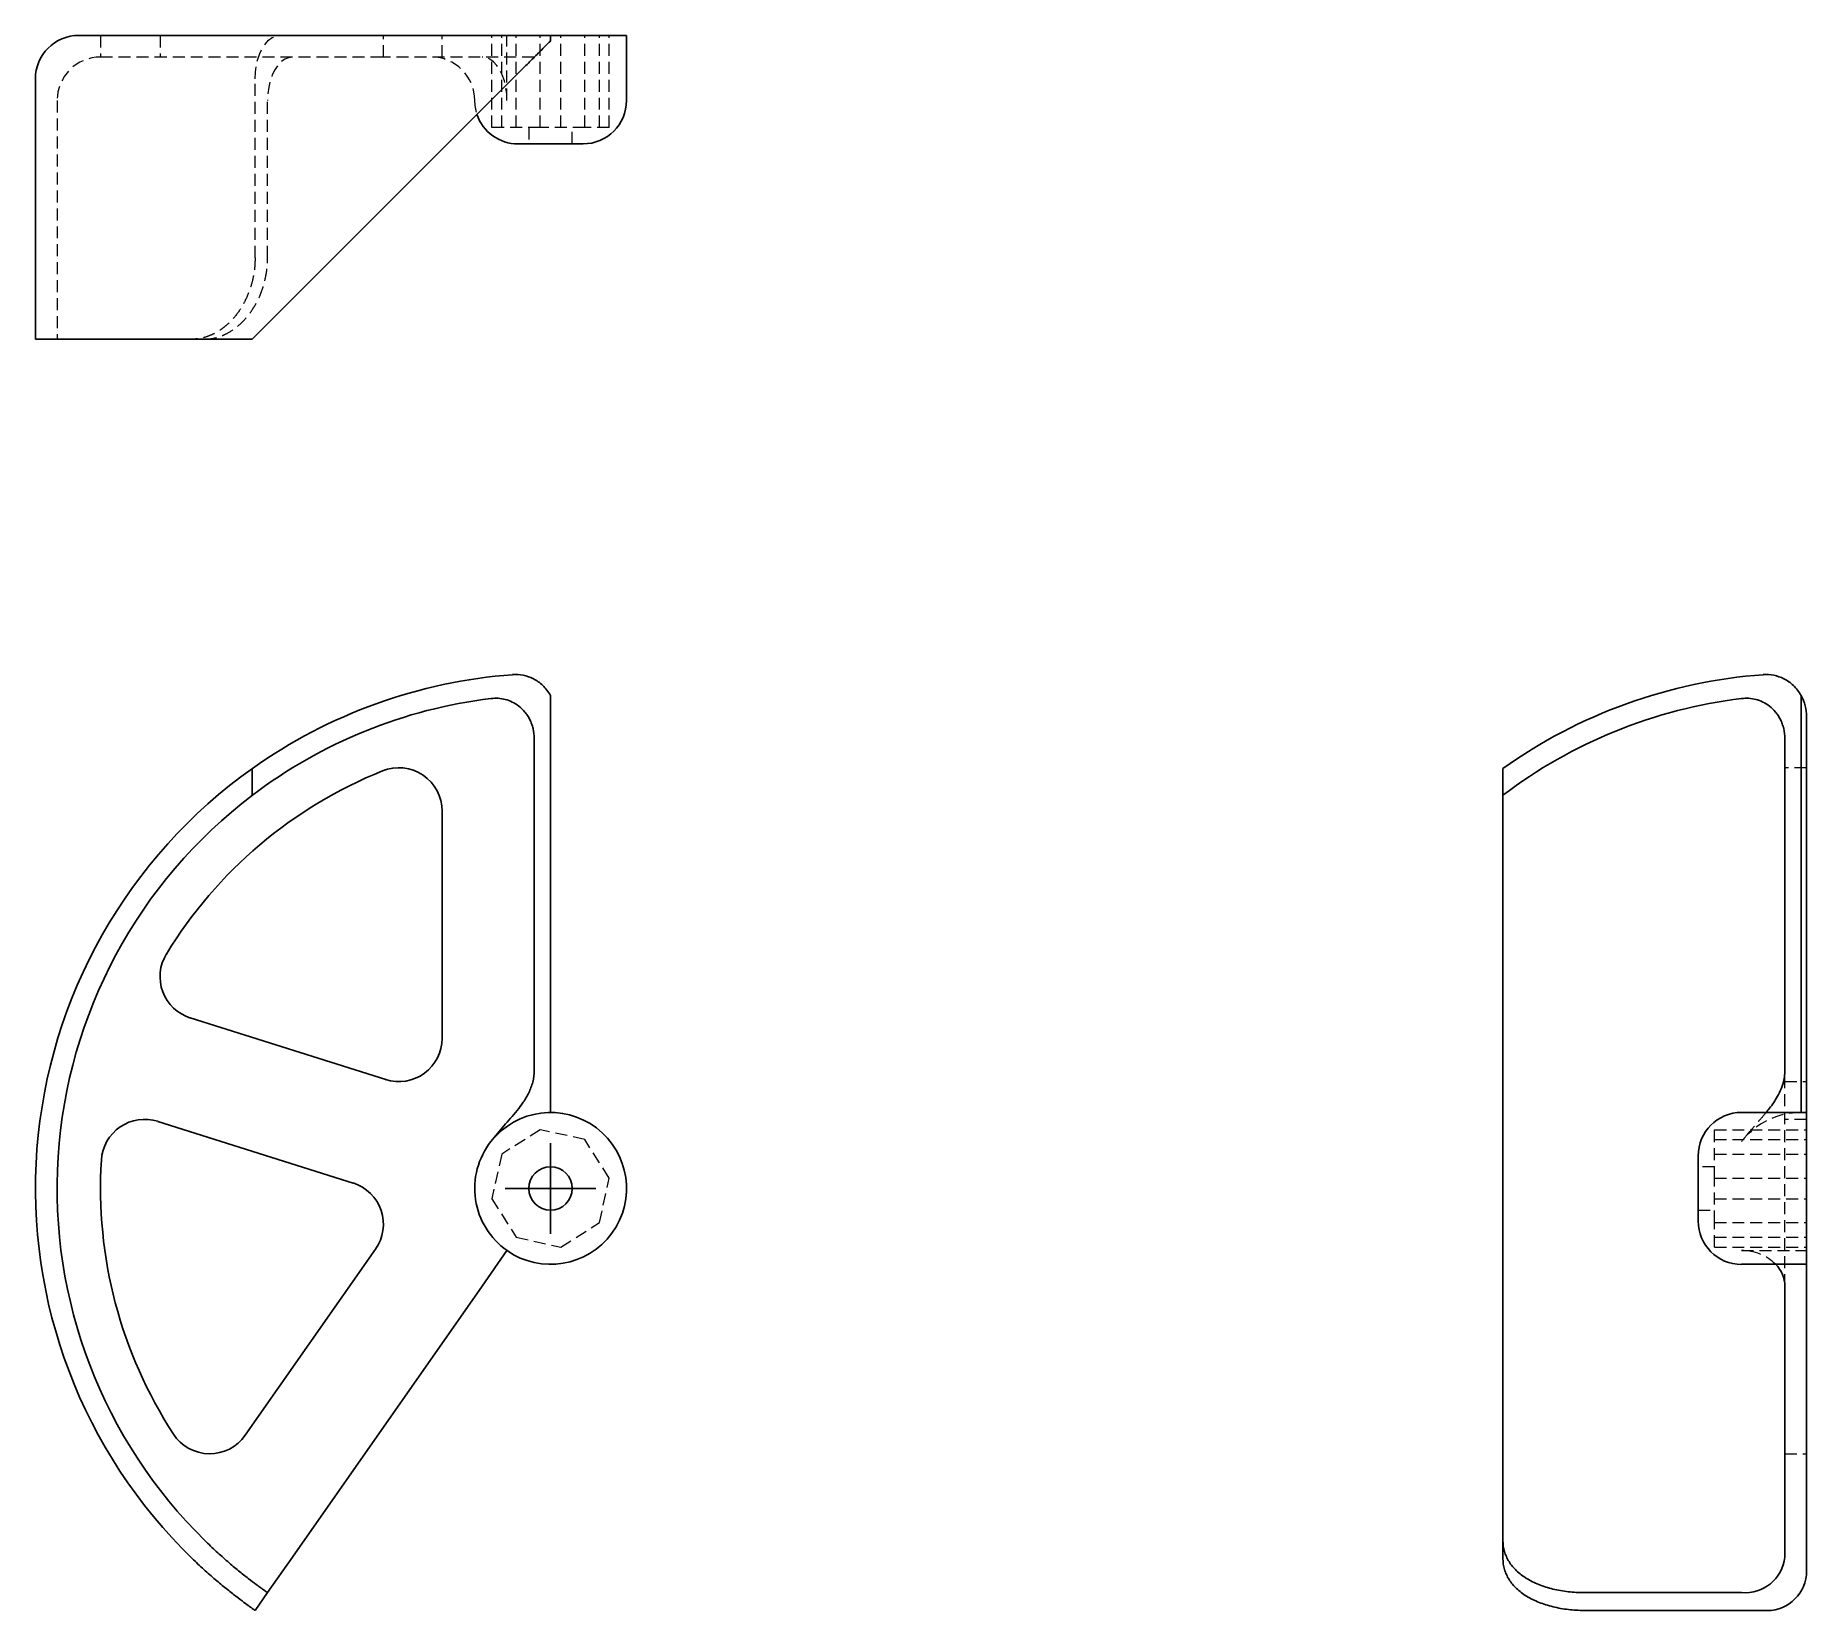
# Model space of a CAD drawing. Header units: millimetres. Extents: x 52 to 239, y 7 to 174.
import ezdxf

# ---------------------------------------------------------------- set-up
doc = ezdxf.new("R2010")
doc.units = ezdxf.units.MM
doc.linetypes.add('HIDDEN', pattern=[1.905, 1.27, -0.635])
doc.layers.add('10', color=7, linetype='Continuous')

# ---------------------------------------------------------------- blocks, each defined once
blk = doc.blocks.new('SW_CENTERMARKSYMBOL_0')
at = {"layer": '10', "color": 0}
for p, q in [((0, 2.5), (0, 4.8)), ((0, 0), (0, 2.5)), ((-2.5, 0), (-4.8, 0)), ((0, 0), (-2.5, 0)), ((0, 0), (0, -2.5)), ((0, 0), (2.5, 0)), ((2.5, 0), (4.8, 0)), ((0, -2.5), (0, -4.8))]:
    blk.add_line(p, q, dxfattribs=at)

msp = doc.modelspace()

# ---------------------------------------------------------------- linework, layer by layer
at = {"color": 7, "linetype": 'Continuous', "lineweight": 25}
for p, q in [((56.29, 174.33), (106.27, 174.33)), ((106.27, 174.33), (106.27, 173.75)), ((114.31, 174.33), (106.27, 174.33)), ((114.31, 167.44), (114.31, 174.33)), ((51.69, 169.73), (51.69, 142.16)), ((74.67, 142.16), (102.24, 169.73)), ((109.71, 162.84), (102.82, 162.84)), ((74.67, 142.16), (51.69, 142.16)), ((106.27, 104.39), (106.27, 60.23)), ((238.75, 104.39), (238.75, 60.23)), ((239.33, 60.23), (239.33, 102.17)), ((104.54, 64.71), (104.54, 99.84)), ((237.03, 64.71), (237.03, 99.84)), ((74.67, 93.84), (74.67, 96.69)), ((207.16, 93.84), (207.16, 96.69)), ((207.16, 93.84), (207.16, 14.9)), ((94.78, 68.1), (94.78, 92.16)), ((88.8, 63.72), (68.1, 70.25)), ((238.75, 60.23), (232.44, 60.23)), ((238.75, 60.23), (239.33, 60.23)), ((239.33, 44.15), (239.33, 60.23)), ((85.34, 52.76), (64.65, 59.29)), ((227.84, 52.19), (227.84, 55.64)), ((227.84, 48.74), (227.84, 52.19)), ((87.73, 45.75), (73.93, 26.04)), ((101.65, 45.6), (99.02, 41.84)), ((232.44, 44.15), (239.33, 44.15)), ((239.33, 44.15), (239.33, 11.25)), ((99.02, 41.84), (78.92, 13.13)), ((237.03, 41.84), (237.03, 13.13)), ((207.16, 12.99), (207.16, 14.9)), ((78.92, 13.13), (76.28, 9.37)), ((76.28, 9.37), (74.96, 7.49)), ((215.78, 9.37), (232.44, 9.37)), ((215.78, 7.49), (234.73, 7.49))]:
    msp.add_line(p, q, dxfattribs=at)
at = {"color": 7, "linetype": 'HIDDEN', "lineweight": 18}
for p, q in [((58.59, 174.33), (58.59, 172.03)), ((64.89, 174.33), (64.89, 172.03)), ((88.56, 172.03), (88.56, 174.33)), ((94.78, 172.03), (94.78, 174.33)), ((100.04, 164.56), (100.04, 174.33)), ((101.09, 164.56), (101.09, 174.33)), ((101.65, 167.44), (101.65, 174.33)), ((102.64, 164.56), (102.64, 174.33)), ((105.17, 164.56), (105.17, 174.33)), ((107.36, 164.56), (107.36, 174.33)), ((109.89, 164.56), (109.89, 174.33)), ((111.44, 164.56), (111.44, 174.33)), ((112.49, 164.56), (112.49, 174.33)), ((58.68, 172.03), (58.59, 172.03)), ((65.56, 172.03), (58.68, 172.03)), ((88.46, 172.03), (65.56, 172.03)), ((104.54, 172.03), (88.46, 172.03)), ((74.96, 150.78), (74.96, 169.73)), ((53.99, 167.44), (53.99, 142.16)), ((76.28, 150.78), (76.28, 167.44)), ((101.09, 164.56), (100.04, 164.56)), ((105.17, 164.56), (101.09, 164.56)), ((103.97, 164.56), (103.97, 162.84)), ((109.89, 164.56), (105.17, 164.56)), ((108.56, 162.84), (108.56, 164.56)), ((112.49, 164.56), (109.89, 164.56)), ((239.33, 96.76), (237.03, 96.76)), ((237.03, 41.84), (237.03, 64.71)), ((237.03, 63.51), (239.33, 63.51)), ((105.17, 58.41), (101.09, 55.82)), ((109.89, 57.37), (105.17, 58.41)), ((229.56, 57.37), (229.56, 58.41)), ((229.56, 58.41), (239.33, 58.41)), ((239.33, 59.5), (237.03, 59.5)), ((112.49, 53.29), (109.89, 57.37)), ((229.56, 53.29), (229.56, 57.37)), ((229.56, 57.37), (239.33, 57.37)), ((101.09, 55.82), (100.04, 51.09)), ((229.56, 54.49), (227.84, 54.49)), ((229.56, 55.82), (239.33, 55.82)), ((111.44, 48.57), (112.49, 53.29)), ((229.56, 53.29), (239.33, 53.29)), ((229.56, 48.57), (229.56, 53.29)), ((100.04, 51.09), (102.64, 47.02)), ((229.56, 51.09), (239.33, 51.09)), ((227.84, 49.89), (229.56, 49.89)), ((102.64, 47.02), (107.36, 45.97)), ((107.36, 45.97), (111.44, 48.57)), ((229.56, 45.97), (229.56, 48.57)), ((229.56, 48.57), (239.33, 48.57)), ((229.56, 47.02), (239.33, 47.02)), ((229.56, 45.97), (239.33, 45.97)), ((232.44, 45.6), (239.33, 45.6)), ((237.03, 24.08), (239.33, 24.08))]:
    msp.add_line(p, q, dxfattribs=at)
at = {"color": 7, "linetype": 'HIDDEN', "lineweight": 18, "flags": 128}
for points in [[(74.96, 169.73), (75, 170.45), (75.09, 171.15), (75.25, 171.82), (75.47, 172.43), (75.74, 172.98), (76.05, 173.45), (76.4, 173.83), (76.78, 174.1), (77.19, 174.27), (77.6, 174.33)], [(78.92, 172.03), (78.51, 171.97), (78.1, 171.81), (77.72, 171.53), (77.37, 171.15), (77.05, 170.69), (76.78, 170.14), (76.57, 169.52), (76.41, 168.86), (76.31, 168.15), (76.28, 167.44)], [(101.65, 167.44), (101.62, 168.15), (101.52, 168.86), (101.37, 169.52), (101.15, 170.14), (100.88, 170.69), (100.57, 171.15), (100.21, 171.53), (99.83, 171.81), (99.43, 171.97), (99.02, 172.03)]]:
    msp.add_lwpolyline(points, dxfattribs=at)
at = {"color": 7, "linetype": 'Continuous', "lineweight": 25}
msp.add_circle((106.27, 52.19), 2.3, dxfattribs=at)
for centre, radius, start, end in [((56.29, 169.73), 4.6, 90, 180), ((109.71, 167.44), 4.6, 270, 0), ((102.82, 167.44), 4.6, 198.7722, 270), ((106.27, 52.19), 54.57, 94.2256, 125.3765), ((238.75, 52.19), 54.57, 94.2256, 125.3765), ((106.27, 52.19), 52.28, 96.9428, 127.1854), ((238.75, 52.19), 52.28, 96.9428, 127.1854), ((234.73, 102.17), 4.6, 0, 28.955), ((106.27, 52.19), 54.57, 125.3765, 225.9153), ((106.27, 52.19), 47.68, 111.9213, 148.6135), ((90.18, 92.16), 4.6, 0, 111.9213), ((106.27, 52.19), 52.28, 127.1854, 225.5123), ((69.49, 74.63), 4.6, 148.6135, 252.5), ((90.18, 68.1), 4.6, 252.5, 0), ((106.27, 52.19), 8.04, 235, 141.7868), ((232.44, 55.64), 4.6, 90, 180), ((63.27, 54.91), 4.6, 72.5, 176.3865), ((106.27, 52.19), 8.04, 141.7868, 235), ((106.27, 52.19), 47.68, 176.3865, 213.0787), ((83.96, 48.38), 4.6, 325, 72.5), ((232.44, 48.74), 4.6, 180, 270), ((233.65, 41.78), 3.38, 0.981, 44.4475), ((70.16, 28.68), 4.6, 213.0787, 325), ((232.81, 13.6), 4.24, 264.8889, 353.7565), ((235.11, 11.71), 4.24, 264.8889, 353.7565)]:
    msp.add_arc(centre, radius, start, end, dxfattribs=at)
at = {"color": 7, "linetype": 'HIDDEN', "lineweight": 18}
for centre, radius, start, end in [((58.59, 167.44), 4.6, 90, 180), ((93.63, 167.44), 4.6, 0, 90), ((102.82, 167.44), 4.6, 180, 198.7722), ((238.75, 52.19), 8.04, 90, 141.7868), ((232.54, 40.61), 4.99, 45.1066, 91.2091)]:
    msp.add_arc(centre, radius, start, end, dxfattribs=at)
at = {"color": 7, "linetype": 'Continuous', "lineweight": 25}
for points, knots in [([(106.27, 173.75), (106.03, 173.52), (105.75, 173.24), (105.29, 172.78), (105.13, 172.62), (104.79, 172.28), (104.62, 172.11), (104.1, 171.59), (103.73, 171.22), (102.99, 170.48), (102.62, 170.11), (102.24, 169.73)], [0, 0, 0, 0, 0.25, 0.25, 0.375, 0.375, 0.5, 0.5, 0.75, 0.75, 1, 1, 1, 1]), ([(106.27, 104.39), (106.03, 104.81), (105.75, 105.16), (105.29, 105.61), (105.13, 105.74), (104.79, 105.98), (104.62, 106.08), (104.1, 106.35), (103.73, 106.48), (102.99, 106.62), (102.62, 106.64), (102.24, 106.62)], [0, 0, 0, 0, 0.25, 0.25, 0.375, 0.375, 0.5, 0.5, 0.75, 0.75, 1, 1, 1, 1]), ([(238.75, 104.39), (238.52, 104.81), (238.24, 105.16), (237.78, 105.61), (237.62, 105.74), (237.28, 105.98), (237.11, 106.08), (236.59, 106.35), (236.22, 106.48), (235.48, 106.62), (235.11, 106.64), (234.73, 106.62)], [0, 0, 0, 0, 0.25, 0.25, 0.375, 0.375, 0.5, 0.5, 0.75, 0.75, 1, 1, 1, 1]), ([(99.95, 104.08), (100.46, 104.15), (100.97, 104.12), (101.72, 103.92), (101.97, 103.83), (102.45, 103.59), (102.69, 103.45), (103.13, 103.1), (103.35, 102.89), (103.64, 102.54), (103.73, 102.42), (103.91, 102.15), (103.99, 102.01), (104.14, 101.72), (104.2, 101.56), (104.32, 101.24), (104.38, 101.07), (104.5, 100.56), (104.54, 100.21), (104.54, 99.84)], [0, 0, 0, 0, 0.25, 0.25, 0.375, 0.375, 0.5, 0.5, 0.625, 0.625, 0.6875, 0.6875, 0.75, 0.75, 0.8125, 0.8125, 0.875, 0.875, 1, 1, 1, 1]), ([(232.44, 104.08), (232.95, 104.15), (233.46, 104.12), (234.21, 103.92), (234.46, 103.83), (234.94, 103.59), (235.17, 103.45), (235.62, 103.1), (235.84, 102.89), (236.13, 102.54), (236.22, 102.42), (236.4, 102.15), (236.48, 102.01), (236.63, 101.72), (236.69, 101.56), (236.81, 101.24), (236.86, 101.07), (236.99, 100.56), (237.03, 100.21), (237.03, 99.84)], [0, 0, 0, 0, 0.25, 0.25, 0.375, 0.375, 0.5, 0.5, 0.625, 0.625, 0.6875, 0.6875, 0.75, 0.75, 0.8125, 0.8125, 0.875, 0.875, 1, 1, 1, 1]), ([(104.54, 64.71), (104.54, 64.28), (104.48, 63.86), (104.33, 63.26), (104.26, 63.06), (104.12, 62.68), (104.04, 62.5), (103.79, 61.97), (103.59, 61.64), (103.17, 61.02), (102.96, 60.73), (102.28, 59.88), (101.8, 59.35), (100.86, 58.28), (100.4, 57.74), (99.95, 57.17)], [0, 0, 0, 0, 0.125, 0.125, 0.1875, 0.1875, 0.25, 0.25, 0.375, 0.375, 0.5, 0.5, 0.75, 0.75, 1, 1, 1, 1]), ([(237.03, 64.71), (237.02, 64.48), (237, 64.01), (236.83, 63.27), (236.55, 62.51), (236.05, 61.56), (235.52, 60.81), (235.12, 60.34), (235.04, 60.23)], [0, 0, 0, 0, 0.1269002, 0.2587905, 0.4244328, 0.5946555, 0.9122042, 1, 1, 1, 1]), ([(69.63, 14.9), (70.04, 14.5), (70.45, 14.11), (71.06, 13.55), (71.26, 13.37), (71.66, 13), (71.87, 12.83), (72.46, 12.31), (72.84, 11.99), (73.57, 11.4), (73.92, 11.12), (74.55, 10.63), (74.84, 10.42), (75.22, 10.13), (75.34, 10.04), (75.56, 9.89), (75.75, 9.75), (75.91, 9.63), (76.04, 9.54), (76.1, 9.5), (76.24, 9.4), (76.28, 9.37), (76.28, 9.37)], [0, 0, 0, 0, 0.125, 0.125, 0.1875, 0.1875, 0.25, 0.25, 0.375, 0.375, 0.5, 0.5, 0.625, 0.625, 0.6875, 0.6875, 0.75, 0.8125, 0.8125, 0.875, 0.875, 1, 1, 1, 1]), ([(207.16, 14.9), (207.16, 14.5), (207.21, 14.11), (207.38, 13.55), (207.44, 13.37), (207.61, 13), (207.7, 12.83), (208.02, 12.31), (208.29, 11.99), (208.91, 11.4), (209.27, 11.12), (210.07, 10.63), (210.5, 10.42), (211.21, 10.13), (211.45, 10.04), (211.95, 9.89), (212.46, 9.75), (212.99, 9.63), (213.53, 9.54), (213.81, 9.5), (214.64, 9.4), (215.21, 9.37), (215.78, 9.37)], [0, 0, 0, 0, 0.125, 0.125, 0.1875, 0.1875, 0.25, 0.25, 0.375, 0.375, 0.5, 0.5, 0.625, 0.625, 0.6875, 0.6875, 0.75, 0.8125, 0.8125, 0.875, 0.875, 1, 1, 1, 1]), ([(74.96, 7.49), (74.96, 7.49), (74.92, 7.52), (74.78, 7.61), (74.73, 7.65), (74.59, 7.75), (74.51, 7.81), (74.25, 8), (74.03, 8.15), (73.53, 8.53), (73.24, 8.75), (72.61, 9.23), (72.26, 9.5), (71.71, 9.95), (71.52, 10.1), (71.14, 10.42), (70.75, 10.75), (70.35, 11.1), (69.94, 11.46), (69.74, 11.64), (69.12, 12.21), (68.71, 12.59), (68.3, 12.99)], [0, 0, 0, 0, 0.125, 0.125, 0.1875, 0.1875, 0.25, 0.25, 0.375, 0.375, 0.5, 0.5, 0.625, 0.625, 0.6875, 0.6875, 0.75, 0.8125, 0.8125, 0.875, 0.875, 1, 1, 1, 1]), ([(215.78, 7.49), (215.21, 7.49), (214.65, 7.52), (213.82, 7.61), (213.54, 7.65), (213, 7.75), (212.73, 7.81), (211.95, 8), (211.45, 8.15), (210.52, 8.53), (210.07, 8.75), (209.28, 9.23), (208.92, 9.5), (208.45, 9.95), (208.3, 10.1), (208.04, 10.42), (207.8, 10.75), (207.61, 11.1), (207.45, 11.46), (207.38, 11.64), (207.21, 12.21), (207.16, 12.59), (207.16, 12.99)], [0, 0, 0, 0, 0.125, 0.125, 0.1875, 0.1875, 0.25, 0.25, 0.375, 0.375, 0.5, 0.5, 0.625, 0.625, 0.6875, 0.6875, 0.75, 0.8125, 0.8125, 0.875, 0.875, 1, 1, 1, 1])]:
    msp.add_open_spline(points, degree=3, knots=knots, dxfattribs=at)
at = {"color": 7, "linetype": 'HIDDEN', "lineweight": 18}
for points, knots in [([(74.96, 150.78), (74.96, 150.21), (74.92, 149.65), (74.78, 148.82), (74.73, 148.54), (74.59, 148), (74.51, 147.73), (74.25, 146.95), (74.03, 146.45), (73.53, 145.52), (73.24, 145.07), (72.61, 144.28), (72.26, 143.92), (71.71, 143.45), (71.52, 143.3), (71.14, 143.04), (70.75, 142.8), (70.35, 142.61), (69.94, 142.45), (69.74, 142.38), (69.12, 142.21), (68.71, 142.16), (68.3, 142.16)], [0, 0, 0, 0, 0.125, 0.125, 0.1875, 0.1875, 0.25, 0.25, 0.375, 0.375, 0.5, 0.5, 0.625, 0.625, 0.6875, 0.6875, 0.75, 0.8125, 0.8125, 0.875, 0.875, 1, 1, 1, 1]), ([(69.63, 142.16), (70.04, 142.16), (70.45, 142.21), (71.06, 142.38), (71.26, 142.44), (71.66, 142.61), (71.87, 142.7), (72.46, 143.02), (72.84, 143.29), (73.57, 143.91), (73.92, 144.27), (74.55, 145.07), (74.84, 145.5), (75.22, 146.21), (75.34, 146.45), (75.56, 146.95), (75.75, 147.46), (75.91, 147.99), (76.04, 148.53), (76.1, 148.81), (76.24, 149.64), (76.28, 150.21), (76.28, 150.78)], [0, 0, 0, 0, 0.125, 0.125, 0.1875, 0.1875, 0.25, 0.25, 0.375, 0.375, 0.5, 0.5, 0.625, 0.625, 0.6875, 0.6875, 0.75, 0.8125, 0.8125, 0.875, 0.875, 1, 1, 1, 1]), ([(235.04, 60.23), (234.81, 59.96), (234.26, 59.3), (233.37, 58.32), (232.75, 57.55), (232.44, 57.17)], [0, 0, 0, 0, 0.266234, 0.63306, 1, 1, 1, 1])]:
    msp.add_open_spline(points, degree=3, knots=knots, dxfattribs=at)

# ---------------------------------------------------------------- block references
at = {"layer": '10'}
msp.add_blockref('SW_CENTERMARKSYMBOL_0', (106.27, 52.19), dxfattribs=at)

doc.saveas('drawing.dxf')
